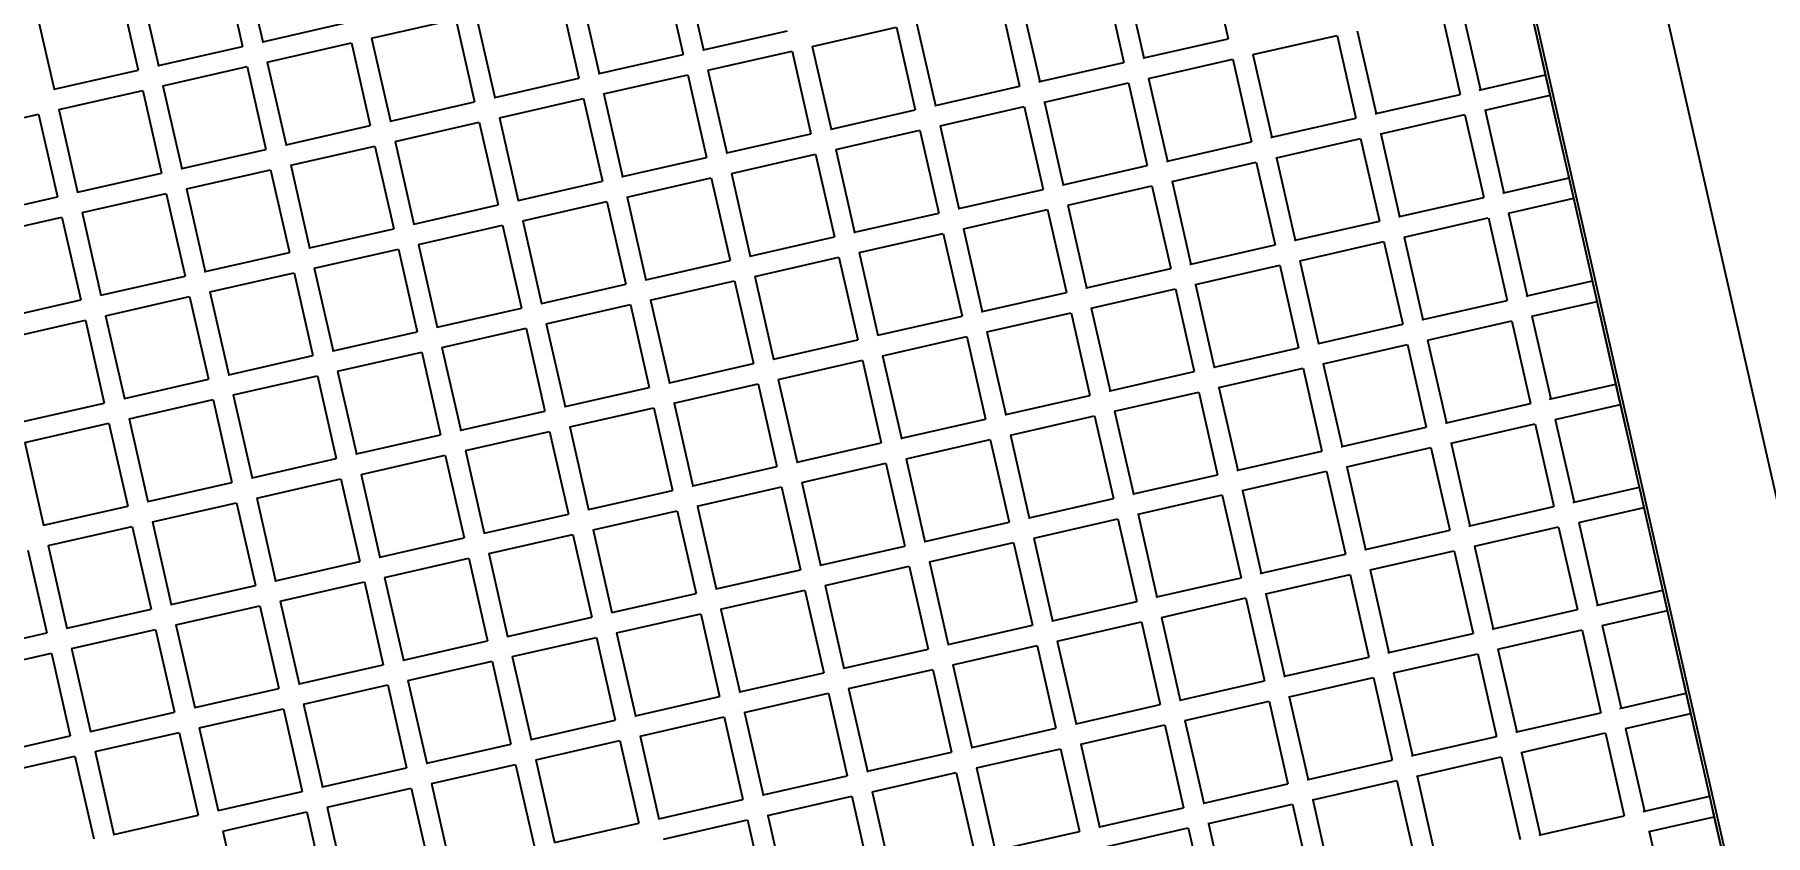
# Model space of a CAD drawing. Header units: inches. Extents: x -1841 to -80, y -100 to 1021.
# Drawn here: x -657.492 to -656.763, y 500.756 to 501.093 of the extents above; entities that cross this region are included whole.
import ezdxf

# ---------------------------------------------------------------- set-up
doc = ezdxf.new("R2010")
doc.units = ezdxf.units.IN
doc.header["$MEASUREMENT"] = 0
doc.layers.add('Edges', color=7, linetype='Continuous')
doc.styles.get("Standard").update_dxf_attribs({"font": 'arial.ttf'})

# ---------------------------------------------------------------- blocks, each defined once
blk = doc.blocks.new('infrared patio heater fr')
at = {"layer": 'Edges'}
for p, q in [((-40, 8.228), (40, 8.228)), ((-40, 6.998), (40, 6.998)), ((38, 6.971), (-38, 6.971)), ((-0.62, 6.971), (-1.434, 6.971)), ((-0.62, 6.329), (-0.62, 6.971)), ((-0.421, 6.971), (-0.62, 6.971)), ((-0.419, 6.329), (-0.421, 6.971)), ((0.393, 6.971), (-0.421, 6.971)), ((0.393, 6.329), (0.393, 6.971)), ((0.593, 6.971), (0.393, 6.971)), ((0.594, 6.329), (0.593, 6.971)), ((1.406, 6.971), (0.593, 6.971)), ((1.406, 6.329), (1.406, 6.971)), ((1.606, 6.971), (1.406, 6.971)), ((1.607, 6.329), (1.606, 6.971)), ((2.42, 6.971), (1.606, 6.971)), ((2.42, 6.329), (2.42, 6.971)), ((2.619, 6.971), (2.42, 6.971)), ((2.621, 6.329), (2.619, 6.971)), ((3.433, 6.971), (2.619, 6.971)), ((3.433, 6.329), (3.433, 6.971)), ((3.633, 6.971), (3.433, 6.971)), ((3.634, 6.329), (3.633, 6.971)), ((4.446, 6.971), (3.633, 6.971)), ((4.446, 6.329), (4.446, 6.971)), ((4.646, 6.971), (4.446, 6.971)), ((4.647, 6.329), (4.646, 6.971)), ((5.46, 6.971), (4.646, 6.971)), ((5.46, 6.329), (5.46, 6.971)), ((5.659, 6.971), (5.46, 6.971)), ((5.661, 6.329), (5.659, 6.971)), ((6.473, 6.971), (5.659, 6.971)), ((6.473, 6.329), (6.473, 6.971)), ((6.673, 6.971), (6.473, 6.971)), ((6.674, 6.329), (6.673, 6.971)), ((7.486, 6.971), (6.673, 6.971)), ((-1.433, 6.329), (-0.62, 6.329)), ((-0.62, 6.318), (-0.62, 6.329)), ((-0.421, 6.325), (-0.419, 6.329)), ((-0.419, 6.329), (0.393, 6.329)), ((0.393, 6.318), (0.393, 6.329)), ((0.593, 6.325), (0.594, 6.329)), ((0.594, 6.329), (1.406, 6.329)), ((1.406, 6.318), (1.406, 6.329)), ((1.606, 6.325), (1.607, 6.329)), ((1.607, 6.329), (2.42, 6.329)), ((2.42, 6.318), (2.42, 6.329)), ((2.619, 6.325), (2.621, 6.329)), ((2.621, 6.329), (3.433, 6.329)), ((3.433, 6.318), (3.433, 6.329)), ((3.633, 6.325), (3.634, 6.329)), ((3.634, 6.329), (4.446, 6.329)), ((4.446, 6.318), (4.446, 6.329)), ((4.646, 6.325), (4.647, 6.329)), ((4.647, 6.329), (5.46, 6.329)), ((5.46, 6.318), (5.46, 6.329)), ((5.659, 6.325), (5.661, 6.329)), ((5.661, 6.329), (6.473, 6.329)), ((6.473, 6.318), (6.473, 6.329)), ((6.673, 6.325), (6.674, 6.329)), ((6.674, 6.329), (7.486, 6.329)), ((-1.431, 6.131), (-0.62, 6.131)), ((-0.62, 5.303), (-0.62, 6.131)), ((-0.419, 5.303), (-0.421, 6.131)), ((-0.418, 6.131), (0.393, 6.131)), ((0.393, 5.303), (0.393, 6.131)), ((0.594, 5.303), (0.593, 6.131)), ((0.595, 6.131), (1.406, 6.131)), ((1.406, 5.303), (1.406, 6.131)), ((1.607, 5.303), (1.606, 6.131)), ((1.609, 6.131), (2.42, 6.131)), ((2.42, 5.303), (2.42, 6.131)), ((2.621, 5.303), (2.619, 6.131)), ((2.622, 6.131), (3.433, 6.131)), ((3.433, 5.303), (3.433, 6.131)), ((3.634, 5.303), (3.633, 6.131)), ((3.635, 6.131), (4.446, 6.131)), ((4.446, 5.303), (4.446, 6.131)), ((4.647, 5.303), (4.646, 6.131)), ((4.649, 6.131), (5.46, 6.131)), ((5.46, 5.303), (5.46, 6.131)), ((5.661, 5.303), (5.659, 6.131)), ((5.662, 6.131), (6.473, 6.131)), ((6.473, 5.303), (6.473, 6.131)), ((-1.433, 5.303), (-0.62, 5.303)), ((-0.62, 5.295), (-0.62, 5.303)), ((-0.421, 5.299), (-0.419, 5.303)), ((-0.419, 5.303), (0.393, 5.303)), ((0.393, 5.295), (0.393, 5.303)), ((0.593, 5.299), (0.594, 5.303)), ((0.594, 5.303), (1.406, 5.303)), ((1.406, 5.295), (1.406, 5.303)), ((1.606, 5.299), (1.607, 5.303)), ((1.607, 5.303), (2.42, 5.303)), ((2.42, 5.295), (2.42, 5.303)), ((2.619, 5.299), (2.621, 5.303)), ((2.621, 5.303), (3.433, 5.303)), ((3.433, 5.295), (3.433, 5.303)), ((3.633, 5.299), (3.634, 5.303)), ((3.634, 5.303), (4.446, 5.303)), ((4.446, 5.293), (4.446, 5.303)), ((4.646, 5.299), (4.647, 5.303)), ((4.647, 5.303), (5.46, 5.303)), ((5.46, 5.295), (5.46, 5.303)), ((5.659, 5.299), (5.661, 5.303)), ((5.661, 5.303), (6.473, 5.303)), ((6.473, 5.293), (6.473, 5.303)), ((-1.434, 5.105), (-0.62, 5.105)), ((-1.433, 4.277), (-1.434, 5.105)), ((-0.62, 4.277), (-0.62, 5.105)), ((-0.421, 5.105), (0.393, 5.105)), ((-0.419, 4.277), (-0.421, 5.105)), ((0.393, 4.277), (0.393, 5.105)), ((0.593, 5.105), (1.406, 5.105)), ((0.594, 4.277), (0.593, 5.105)), ((1.406, 4.277), (1.406, 5.105)), ((1.606, 5.105), (2.42, 5.105)), ((1.607, 4.277), (1.606, 5.105)), ((2.42, 4.277), (2.42, 5.105)), ((2.619, 5.105), (3.433, 5.105)), ((2.621, 4.277), (2.619, 5.105)), ((3.433, 4.277), (3.433, 5.105)), ((3.633, 5.105), (4.446, 5.105)), ((3.634, 4.277), (3.633, 5.105)), ((4.446, 4.277), (4.446, 5.105)), ((4.646, 5.105), (5.46, 5.105)), ((4.647, 4.277), (4.646, 5.105)), ((5.46, 4.277), (5.46, 5.105)), ((5.659, 5.105), (6.473, 5.105)), ((5.661, 4.277), (5.659, 5.105)), ((-1.434, 4.273), (-1.433, 4.277)), ((-1.433, 4.277), (-0.62, 4.277)), ((-0.62, 4.269), (-0.62, 4.277)), ((-0.421, 4.273), (-0.419, 4.277)), ((-0.419, 4.277), (0.393, 4.277)), ((0.393, 4.269), (0.393, 4.277)), ((0.593, 4.273), (0.594, 4.277)), ((0.594, 4.277), (1.406, 4.277)), ((1.406, 4.271), (1.406, 4.277)), ((1.606, 4.273), (1.607, 4.277)), ((1.607, 4.277), (2.42, 4.277)), ((2.42, 4.269), (2.42, 4.277)), ((2.619, 4.273), (2.621, 4.277)), ((2.621, 4.277), (3.433, 4.277)), ((3.433, 4.269), (3.433, 4.277)), ((3.633, 4.273), (3.634, 4.277)), ((3.634, 4.277), (4.446, 4.277)), ((4.446, 4.267), (4.446, 4.277)), ((4.646, 4.273), (4.647, 4.277)), ((4.647, 4.277), (5.46, 4.277)), ((5.46, 4.269), (5.46, 4.277)), ((5.659, 4.273), (5.661, 4.277)), ((5.661, 4.277), (6.473, 4.277)), ((-2.447, 4.079), (-1.634, 4.079)), ((-1.634, 3.251), (-1.634, 4.079)), ((-1.434, 4.079), (-0.62, 4.079)), ((-1.433, 3.251), (-1.434, 4.079)), ((-0.62, 3.251), (-0.62, 4.079)), ((-0.421, 4.079), (0.393, 4.079)), ((-0.42, 3.251), (-0.421, 4.079)), ((0.393, 3.251), (0.393, 4.079)), ((0.593, 4.079), (1.406, 4.079)), ((0.594, 3.251), (0.593, 4.079)), ((1.406, 3.251), (1.406, 4.079)), ((1.606, 4.079), (2.42, 4.079)), ((1.607, 3.251), (1.606, 4.079)), ((2.42, 3.251), (2.42, 4.079)), ((2.619, 4.079), (3.433, 4.079)), ((2.62, 3.251), (2.619, 4.079)), ((3.433, 3.251), (3.433, 4.079)), ((3.633, 4.079), (4.446, 4.079)), ((3.634, 3.251), (3.633, 4.079)), ((4.446, 3.251), (4.446, 4.079)), ((4.646, 4.079), (5.46, 4.079)), ((4.647, 3.251), (4.646, 4.079)), ((5.46, 3.251), (5.46, 4.079)), ((5.659, 4.079), (6.473, 4.079)), ((5.66, 3.251), (5.659, 4.079)), ((-2.446, 3.251), (-1.634, 3.251)), ((-1.634, 3.242), (-1.634, 3.251)), ((-1.434, 3.245), (-1.433, 3.251)), ((-1.433, 3.251), (-0.62, 3.251)), ((-0.62, 3.242), (-0.62, 3.251)), ((-0.421, 3.245), (-0.42, 3.251)), ((-0.42, 3.251), (0.393, 3.251)), ((0.393, 3.242), (0.393, 3.251)), ((0.593, 3.245), (0.594, 3.251)), ((0.594, 3.251), (1.406, 3.251)), ((1.406, 3.242), (1.406, 3.251)), ((1.606, 3.245), (1.607, 3.251)), ((1.607, 3.251), (2.42, 3.251)), ((2.42, 3.242), (2.42, 3.251)), ((2.619, 3.245), (2.62, 3.251)), ((2.62, 3.251), (3.433, 3.251)), ((3.433, 3.242), (3.433, 3.251)), ((3.633, 3.245), (3.634, 3.251)), ((3.634, 3.251), (4.446, 3.251)), ((4.446, 3.242), (4.446, 3.251)), ((4.646, 3.245), (4.647, 3.251)), ((4.647, 3.251), (5.46, 3.251)), ((5.46, 3.242), (5.46, 3.251)), ((5.659, 3.245), (5.66, 3.251)), ((5.66, 3.251), (6.473, 3.251)), ((-2.447, 3.053), (-1.634, 3.053)), ((-1.634, 2.225), (-1.634, 3.053)), ((-1.434, 3.053), (-0.62, 3.053)), ((-1.433, 2.225), (-1.434, 3.053)), ((-0.62, 2.225), (-0.62, 3.053)), ((-0.421, 3.053), (0.393, 3.053)), ((-0.42, 2.225), (-0.421, 3.053)), ((0.393, 2.225), (0.393, 3.053)), ((0.593, 3.053), (1.406, 3.053)), ((0.594, 2.225), (0.593, 3.053)), ((1.406, 2.225), (1.406, 3.053)), ((1.606, 3.053), (2.42, 3.053)), ((1.607, 2.225), (1.606, 3.053)), ((2.42, 2.225), (2.42, 3.053)), ((2.62, 2.225), (2.618, 3.055)), ((2.62, 3.053), (3.433, 3.053)), ((3.433, 2.225), (3.433, 3.053)), ((3.634, 2.225), (3.631, 3.055)), ((3.633, 3.053), (4.446, 3.053)), ((4.446, 2.225), (4.446, 3.053)), ((4.646, 3.053), (5.46, 3.053)), ((4.647, 2.225), (4.646, 3.053)), ((5.46, 2.225), (5.46, 3.053)), ((5.659, 3.053), (6.473, 3.053)), ((5.66, 2.225), (5.659, 3.053)), ((-2.446, 2.225), (-1.634, 2.225)), ((-1.634, 2.218), (-1.634, 2.225)), ((-1.434, 2.221), (-1.433, 2.225)), ((-1.433, 2.225), (-0.62, 2.225)), ((-0.62, 2.218), (-0.62, 2.225)), ((-0.421, 2.221), (-0.42, 2.225)), ((-0.42, 2.225), (0.393, 2.225)), ((0.393, 2.218), (0.393, 2.225)), ((0.593, 2.221), (0.594, 2.225)), ((0.594, 2.225), (1.406, 2.225)), ((1.406, 2.218), (1.406, 2.225)), ((1.606, 2.221), (1.607, 2.225)), ((1.607, 2.225), (2.42, 2.225)), ((2.42, 2.218), (2.42, 2.225)), ((2.619, 2.221), (2.62, 2.225)), ((2.62, 2.225), (3.433, 2.225)), ((3.433, 2.218), (3.433, 2.225)), ((3.633, 2.221), (3.634, 2.225)), ((3.634, 2.225), (4.446, 2.225)), ((4.446, 2.218), (4.446, 2.225)), ((4.646, 2.221), (4.647, 2.225)), ((4.647, 2.225), (5.46, 2.225)), ((5.46, 2.218), (5.46, 2.225)), ((5.659, 2.221), (5.66, 2.225)), ((5.66, 2.225), (6.473, 2.225)), ((-2.447, 2.027), (-1.634, 2.027)), ((-1.634, 1.199), (-1.634, 2.027)), ((-1.434, 2.027), (-0.62, 2.027)), ((-1.433, 1.199), (-1.434, 2.027)), ((-0.62, 1.199), (-0.62, 2.027)), ((-0.421, 2.027), (0.393, 2.027)), ((-0.42, 1.199), (-0.421, 2.027)), ((0.393, 1.199), (0.393, 2.027)), ((0.593, 2.027), (1.406, 2.027)), ((0.594, 1.199), (0.593, 2.027)), ((1.406, 1.199), (1.406, 2.027)), ((1.606, 2.027), (2.42, 2.027)), ((1.607, 1.199), (1.606, 2.027)), ((2.42, 1.199), (2.42, 2.027)), ((2.619, 2.027), (3.433, 2.027)), ((2.62, 1.199), (2.619, 2.027)), ((3.433, 1.199), (3.433, 2.027)), ((3.633, 2.027), (4.446, 2.027)), ((3.634, 1.199), (3.633, 2.027)), ((4.446, 1.199), (4.446, 2.027)), ((4.646, 2.027), (5.46, 2.027)), ((4.647, 1.199), (4.646, 2.027)), ((5.46, 1.199), (5.46, 2.027)), ((5.659, 2.027), (6.473, 2.027)), ((5.659, 1.199), (5.659, 2.027)), ((-2.446, 1.199), (-1.634, 1.199)), ((-1.634, 1.193), (-1.634, 1.199)), ((-1.434, 1.196), (-1.433, 1.199)), ((-1.433, 1.199), (-0.62, 1.199)), ((-0.62, 1.193), (-0.62, 1.199)), ((-0.421, 1.196), (-0.42, 1.199)), ((-0.42, 1.199), (0.393, 1.199)), ((0.393, 1.193), (0.393, 1.199)), ((0.593, 1.196), (0.594, 1.199)), ((0.594, 1.199), (1.406, 1.199)), ((1.406, 1.193), (1.406, 1.199)), ((1.606, 1.196), (1.607, 1.199)), ((1.607, 1.199), (2.42, 1.199)), ((2.42, 1.193), (2.42, 1.199)), ((2.619, 1.196), (2.62, 1.199)), ((2.62, 1.199), (3.433, 1.199)), ((3.433, 1.193), (3.433, 1.199)), ((3.633, 1.196), (3.634, 1.199)), ((3.634, 1.199), (4.446, 1.199)), ((4.446, 1.193), (4.446, 1.199)), ((4.646, 1.196), (4.647, 1.199)), ((4.647, 1.199), (5.46, 1.199)), ((5.46, 1.193), (5.46, 1.199)), ((-2.447, 1.001), (-1.634, 1.001)), ((-2.446, 0.173), (-2.447, 1.001)), ((-1.634, 0.173), (-1.634, 1.001)), ((-1.434, 1.001), (-0.62, 1.001)), ((-1.433, 0.173), (-1.434, 1.001)), ((-0.62, 0.173), (-0.62, 1.001)), ((-0.421, 1.001), (0.393, 1.001)), ((-0.42, 0.173), (-0.421, 1.001)), ((0.393, 0.173), (0.393, 1.001)), ((0.593, 1.001), (1.406, 1.001)), ((0.594, 0.173), (0.593, 1.001)), ((1.406, 0.173), (1.406, 1.001)), ((1.606, 1.001), (2.42, 1.001)), ((1.607, 0.173), (1.606, 1.001)), ((2.42, 0.173), (2.42, 1.001)), ((2.619, 1.001), (3.433, 1.001)), ((2.62, 0.173), (2.619, 1.001)), ((3.433, 0.173), (3.433, 1.001)), ((3.633, 1.001), (4.446, 1.001)), ((3.634, 0.173), (3.633, 1.001)), ((4.446, 0.173), (4.446, 1.001)), ((4.646, 1.001), (5.46, 1.001)), ((4.647, 0.173), (4.646, 1.001)), ((5.46, 0.173), (5.46, 1.001)), ((-2.447, 0.17), (-2.446, 0.173)), ((-2.446, 0.173), (-1.634, 0.173)), ((-1.634, 0.167), (-1.634, 0.173)), ((-1.434, 0.17), (-1.433, 0.173)), ((-1.433, 0.173), (-0.62, 0.173)), ((-0.62, 0.167), (-0.62, 0.173)), ((-0.421, 0.17), (-0.42, 0.173)), ((-0.42, 0.173), (0.393, 0.173)), ((0.393, 0.167), (0.393, 0.173)), ((0.593, 0.17), (0.594, 0.173)), ((0.594, 0.173), (1.406, 0.173)), ((1.406, 0.167), (1.406, 0.173)), ((1.606, 0.17), (1.607, 0.173)), ((1.607, 0.173), (2.42, 0.173)), ((2.42, 0.167), (2.42, 0.173)), ((2.619, 0.17), (2.62, 0.173)), ((2.62, 0.173), (3.433, 0.173)), ((3.433, 0.167), (3.433, 0.173)), ((3.633, 0.17), (3.634, 0.173)), ((3.634, 0.173), (4.446, 0.173)), ((4.446, 0.167), (4.446, 0.173)), ((4.646, 0.17), (4.647, 0.173)), ((4.647, 0.173), (5.46, 0.173)), ((-2.647, -0.853), (-2.647, -0.025)), ((-2.447, -0.026), (-1.634, -0.025)), ((-2.446, -0.853), (-2.447, -0.026)), ((-1.634, -0.853), (-1.634, -0.025)), ((-1.434, -0.026), (-0.62, -0.025)), ((-1.432, -0.853), (-1.434, -0.026)), ((-0.62, -0.853), (-0.62, -0.025)), ((-0.421, -0.026), (0.393, -0.025)), ((-0.419, -0.853), (-0.421, -0.026)), ((0.393, -0.853), (0.393, -0.025)), ((0.593, -0.026), (1.406, -0.025)), ((0.594, -0.853), (0.593, -0.026)), ((1.406, -0.853), (1.406, -0.025)), ((1.606, -0.026), (2.42, -0.025)), ((1.608, -0.853), (1.606, -0.026)), ((2.42, -0.853), (2.42, -0.025)), ((2.619, -0.026), (3.433, -0.025)), ((2.621, -0.853), (2.619, -0.026)), ((3.433, -0.853), (3.433, -0.025)), ((3.633, -0.026), (4.446, -0.025)), ((3.634, -0.853), (3.633, -0.026)), ((4.446, -0.853), (4.446, -0.025)), ((4.646, -0.026), (5.46, -0.025)), ((4.648, -0.853), (4.646, -0.026)), ((-3.459, -0.853), (-2.647, -0.853)), ((-2.647, -0.859), (-2.647, -0.853)), ((-2.447, -0.855), (-2.446, -0.853)), ((-2.446, -0.853), (-1.634, -0.853)), ((-1.634, -0.859), (-1.634, -0.853)), ((-1.434, -0.855), (-1.432, -0.853)), ((-1.432, -0.853), (-0.62, -0.853)), ((-0.62, -0.859), (-0.62, -0.853)), ((-0.421, -0.855), (-0.419, -0.853)), ((-0.419, -0.853), (0.393, -0.853)), ((0.393, -0.859), (0.393, -0.853)), ((0.593, -0.855), (0.594, -0.853)), ((0.594, -0.853), (1.406, -0.853)), ((1.406, -0.859), (1.406, -0.853)), ((1.606, -0.855), (1.608, -0.853)), ((1.608, -0.853), (2.42, -0.853)), ((2.42, -0.859), (2.42, -0.853)), ((2.619, -0.855), (2.621, -0.853)), ((2.621, -0.853), (3.433, -0.853)), ((3.433, -0.859), (3.433, -0.853)), ((3.633, -0.855), (3.634, -0.853)), ((3.634, -0.853), (4.446, -0.853)), ((4.446, -0.859), (4.446, -0.853)), ((4.646, -0.855), (4.648, -0.853)), ((4.648, -0.853), (5.46, -0.853)), ((-3.461, -1.052), (-2.647, -1.051)), ((-2.647, -1.879), (-2.647, -1.051)), ((-2.447, -1.052), (-1.634, -1.051)), ((-2.447, -1.881), (-2.447, -1.052)), ((-1.634, -1.879), (-1.634, -1.051)), ((-1.434, -1.052), (-0.62, -1.051)), ((-1.434, -1.881), (-1.434, -1.052)), ((-0.62, -1.879), (-0.62, -1.051)), ((-0.421, -1.052), (0.393, -1.051)), ((-0.421, -1.881), (-0.421, -1.052)), ((0.393, -1.879), (0.393, -1.051)), ((0.593, -1.052), (1.406, -1.051)), ((0.593, -1.881), (0.593, -1.052)), ((1.406, -1.879), (1.406, -1.051)), ((1.606, -1.052), (2.42, -1.051)), ((1.606, -1.881), (1.606, -1.052)), ((2.42, -1.879), (2.42, -1.051)), ((2.619, -1.052), (3.433, -1.051)), ((2.619, -1.881), (2.619, -1.052)), ((3.433, -1.879), (3.433, -1.051)), ((3.633, -1.052), (4.446, -1.051)), ((3.633, -1.881), (3.633, -1.052)), ((4.446, -1.879), (4.446, -1.051)), ((4.646, -1.052), (5.46, -1.051)), ((4.646, -1.881), (4.646, -1.052)), ((-3.458, -1.879), (-2.647, -1.879)), ((-2.647, -1.884), (-2.647, -1.879)), ((-2.445, -1.879), (-1.634, -1.879)), ((-1.634, -1.884), (-1.634, -1.879)), ((-1.431, -1.879), (-0.62, -1.879)), ((-0.62, -1.884), (-0.62, -1.879)), ((-0.418, -1.879), (0.393, -1.879)), ((0.393, -1.884), (0.393, -1.879)), ((0.595, -1.879), (1.406, -1.879)), ((1.406, -1.884), (1.406, -1.879)), ((1.609, -1.879), (2.42, -1.879)), ((2.42, -1.884), (2.42, -1.879)), ((2.622, -1.879), (3.433, -1.879)), ((3.433, -1.884), (3.433, -1.879)), ((3.635, -1.879), (4.446, -1.879)), ((4.446, -1.884), (4.446, -1.879)), ((4.649, -1.879), (5.46, -1.879)), ((-3.461, -2.077), (-2.647, -2.077)), ((-2.647, -2.905), (-2.647, -2.077)), ((-2.447, -2.905), (-2.447, -2.077)), ((-2.447, -2.077), (-1.634, -2.077)), ((-1.634, -2.905), (-1.634, -2.077)), ((-1.434, -2.905), (-1.434, -2.077)), ((-1.434, -2.077), (-0.62, -2.077)), ((-0.62, -2.905), (-0.62, -2.077)), ((-0.421, -2.905), (-0.421, -2.077)), ((-0.421, -2.077), (0.393, -2.077)), ((0.393, -2.905), (0.393, -2.077)), ((0.593, -2.905), (0.593, -2.077)), ((0.593, -2.077), (1.406, -2.077)), ((1.406, -2.905), (1.406, -2.077)), ((1.606, -2.905), (1.606, -2.077)), ((1.606, -2.077), (2.42, -2.077)), ((2.42, -2.905), (2.42, -2.077)), ((2.619, -2.905), (2.619, -2.077)), ((2.619, -2.077), (3.433, -2.077)), ((3.433, -2.905), (3.433, -2.077)), ((3.633, -2.905), (3.633, -2.077)), ((3.633, -2.077), (4.446, -2.077)), ((4.446, -2.905), (4.446, -2.077)), ((4.646, -2.905), (4.646, -2.077)), ((4.646, -2.077), (5.46, -2.077)), ((-3.461, -2.905), (-2.647, -2.905)), ((-2.647, -2.909), (-2.647, -2.905)), ((-2.447, -2.905), (-1.634, -2.905)), ((-1.634, -2.909), (-1.634, -2.905)), ((-1.434, -2.905), (-0.62, -2.905)), ((-0.62, -2.909), (-0.62, -2.905)), ((-0.421, -2.905), (0.393, -2.905)), ((0.393, -2.909), (0.393, -2.905)), ((0.593, -2.905), (1.406, -2.905)), ((1.406, -2.909), (1.406, -2.905)), ((1.606, -2.905), (2.42, -2.905)), ((2.42, -2.909), (2.42, -2.905)), ((2.619, -2.905), (3.433, -2.905)), ((3.433, -2.909), (3.433, -2.905)), ((3.633, -2.905), (4.446, -2.905)), ((4.446, -2.909), (4.446, -2.905)), ((-3.461, -3.931), (-3.461, -3.103)), ((-3.461, -3.103), (-2.647, -3.103)), ((-2.647, -3.931), (-2.647, -3.103)), ((-2.447, -3.931), (-2.447, -3.103)), ((-2.447, -3.103), (-1.634, -3.103)), ((-1.634, -3.931), (-1.634, -3.103)), ((-1.434, -3.931), (-1.434, -3.103)), ((-1.434, -3.103), (-0.62, -3.103)), ((-0.62, -3.931), (-0.62, -3.103)), ((-0.421, -3.931), (-0.421, -3.103)), ((-0.421, -3.103), (0.393, -3.103)), ((0.393, -3.931), (0.393, -3.103)), ((0.593, -3.931), (0.593, -3.103)), ((0.593, -3.103), (1.406, -3.103)), ((1.406, -3.931), (1.406, -3.103)), ((1.606, -3.931), (1.606, -3.103)), ((1.606, -3.103), (2.42, -3.103)), ((2.42, -3.931), (2.42, -3.103)), ((2.619, -3.931), (2.619, -3.103)), ((2.619, -3.103), (3.433, -3.103)), ((3.433, -3.931), (3.433, -3.103)), ((3.633, -3.931), (3.633, -3.103)), ((3.633, -3.103), (4.446, -3.103)), ((4.446, -3.931), (4.446, -3.103)), ((-3.461, -3.931), (-2.647, -3.931)), ((-2.647, -3.936), (-2.647, -3.931)), ((-2.447, -3.931), (-1.634, -3.931)), ((-1.634, -3.936), (-1.634, -3.931)), ((-1.434, -3.931), (-0.62, -3.931)), ((-0.62, -3.936), (-0.62, -3.931)), ((-0.421, -3.931), (0.393, -3.931)), ((0.393, -3.936), (0.393, -3.931)), ((0.593, -3.931), (1.406, -3.931)), ((1.406, -3.936), (1.406, -3.931)), ((1.606, -3.931), (2.42, -3.931)), ((2.42, -3.936), (2.42, -3.931)), ((2.619, -3.931), (3.433, -3.931)), ((3.433, -3.936), (3.433, -3.931)), ((3.633, -3.931), (4.446, -3.931)), ((-3.66, -4.957), (-3.66, -4.129)), ((-3.461, -4.957), (-3.461, -4.129)), ((-3.461, -4.129), (-2.647, -4.129)), ((-2.647, -4.957), (-2.647, -4.129)), ((-2.447, -4.957), (-2.447, -4.129)), ((-2.447, -4.129), (-1.634, -4.129)), ((-1.634, -4.957), (-1.634, -4.129)), ((-1.434, -4.957), (-1.434, -4.129)), ((-1.434, -4.129), (-0.62, -4.129)), ((-0.62, -4.957), (-0.62, -4.129)), ((-0.421, -4.957), (-0.421, -4.129)), ((-0.421, -4.129), (0.393, -4.129)), ((0.393, -4.957), (0.393, -4.129)), ((0.593, -4.957), (0.593, -4.129)), ((0.593, -4.129), (1.406, -4.129)), ((1.406, -4.957), (1.406, -4.129)), ((1.606, -4.957), (1.606, -4.129)), ((1.606, -4.129), (2.42, -4.129)), ((2.42, -4.957), (2.42, -4.129)), ((2.619, -4.957), (2.619, -4.129)), ((2.619, -4.129), (3.433, -4.129)), ((3.433, -4.957), (3.433, -4.129)), ((3.633, -4.957), (3.633, -4.129)), ((3.633, -4.129), (4.446, -4.129)), ((-4.474, -4.957), (-3.66, -4.957)), ((-3.66, -4.963), (-3.66, -4.957)), ((-3.461, -4.957), (-2.647, -4.957)), ((-2.647, -4.963), (-2.647, -4.957)), ((-2.447, -4.957), (-1.634, -4.957)), ((-1.634, -4.963), (-1.634, -4.957)), ((-1.434, -4.957), (-0.62, -4.957)), ((-0.62, -4.963), (-0.62, -4.957)), ((-0.421, -4.957), (0.393, -4.957)), ((0.393, -4.963), (0.393, -4.957)), ((0.593, -4.957), (1.406, -4.957)), ((1.406, -4.963), (1.406, -4.957)), ((1.606, -4.957), (2.42, -4.957)), ((2.42, -4.963), (2.42, -4.957)), ((2.619, -4.957), (3.433, -4.957)), ((3.433, -4.963), (3.433, -4.957)), ((3.633, -4.957), (4.446, -4.957)), ((-4.474, -5.155), (-3.66, -5.155)), ((-3.66, -5.983), (-3.66, -5.155)), ((-3.461, -5.983), (-3.461, -5.155)), ((-3.461, -5.155), (-2.647, -5.155)), ((-2.647, -5.983), (-2.647, -5.155)), ((-2.447, -5.983), (-2.447, -5.155)), ((-2.447, -5.155), (-1.634, -5.155)), ((-1.634, -5.983), (-1.634, -5.155)), ((-1.434, -5.983), (-1.434, -5.155)), ((-1.434, -5.155), (-0.62, -5.155)), ((-0.62, -5.983), (-0.62, -5.155)), ((-0.421, -5.983), (-0.421, -5.155)), ((-0.421, -5.155), (0.393, -5.155)), ((0.393, -5.983), (0.393, -5.155)), ((0.593, -5.983), (0.593, -5.155)), ((0.593, -5.155), (1.406, -5.155)), ((1.406, -5.983), (1.406, -5.155)), ((1.606, -5.983), (1.606, -5.155)), ((1.606, -5.155), (2.42, -5.155)), ((2.42, -5.983), (2.42, -5.155)), ((2.619, -5.983), (2.619, -5.155)), ((2.619, -5.155), (3.433, -5.155)), ((3.433, -5.983), (3.433, -5.155)), ((3.633, -5.983), (3.633, -5.155)), ((3.633, -5.155), (4.446, -5.155)), ((-4.474, -5.983), (-3.66, -5.983)), ((-3.66, -5.989), (-3.66, -5.983)), ((-3.461, -5.983), (-2.647, -5.983)), ((-2.647, -5.989), (-2.647, -5.983)), ((-2.447, -5.983), (-1.634, -5.983)), ((-1.634, -5.989), (-1.634, -5.983)), ((-1.434, -5.983), (-0.62, -5.983)), ((-0.62, -5.989), (-0.62, -5.983)), ((-0.421, -5.983), (0.393, -5.983)), ((0.393, -5.989), (0.393, -5.983)), ((0.593, -5.983), (1.406, -5.983)), ((1.406, -5.989), (1.406, -5.983)), ((1.606, -5.983), (2.42, -5.983)), ((2.42, -5.989), (2.42, -5.983)), ((2.619, -5.983), (3.433, -5.983)), ((3.433, -5.989), (3.433, -5.983)), ((3.633, -5.983), (4.446, -5.983)), ((-4.474, -6.182), (-3.66, -6.182)), ((-3.66, -7.009), (-3.66, -6.182)), ((-3.461, -7.009), (-3.461, -6.182)), ((-3.461, -6.182), (-2.647, -6.182)), ((-2.647, -7.009), (-2.647, -6.182)), ((-2.447, -7.009), (-2.447, -6.182)), ((-2.447, -6.182), (-1.634, -6.182)), ((-1.634, -7.009), (-1.634, -6.182)), ((-1.434, -7.009), (-1.434, -6.182)), ((-1.434, -6.182), (-0.62, -6.182)), ((-0.62, -7.009), (-0.62, -6.182)), ((-0.421, -7.009), (-0.421, -6.182)), ((-0.421, -6.182), (0.393, -6.182)), ((0.393, -7.009), (0.393, -6.182)), ((0.593, -7.009), (0.593, -6.182)), ((0.593, -6.182), (1.406, -6.182)), ((1.406, -7.009), (1.406, -6.182)), ((1.606, -7.009), (1.606, -6.182)), ((1.606, -6.182), (2.42, -6.182)), ((2.42, -7.009), (2.42, -6.182)), ((2.619, -7.009), (2.619, -6.182)), ((2.619, -6.182), (3.433, -6.182)), ((3.433, -7.009), (3.433, -6.182)), ((3.633, -7.009), (3.633, -6.182)), ((3.633, -6.182), (4.446, -6.182)), ((-4.474, -7.009), (-3.66, -7.009)), ((-3.66, -7.012), (-3.66, -7.009)), ((-3.461, -7.009), (-2.647, -7.009)), ((-2.647, -7.012), (-2.647, -7.009)), ((-2.447, -7.009), (-1.634, -7.009)), ((-1.634, -7.012), (-1.634, -7.009)), ((-1.434, -7.009), (-0.62, -7.009)), ((-0.62, -7.012), (-0.62, -7.009)), ((-0.421, -7.009), (0.393, -7.009)), ((0.393, -7.012), (0.393, -7.009)), ((0.593, -7.009), (1.406, -7.009)), ((1.406, -7.012), (1.406, -7.009)), ((1.606, -7.009), (2.42, -7.009)), ((2.42, -7.012), (2.42, -7.009)), ((2.619, -7.009), (3.433, -7.009)), ((3.433, -7.012), (3.433, -7.009)), ((3.633, -7.009), (4.446, -7.009)), ((-3.461, -7.208), (-2.647, -7.207)), ((-3.461, -8.035), (-3.461, -7.208)), ((-2.647, -8.035), (-2.647, -7.207)), ((-2.447, -7.208), (-1.634, -7.207)), ((-2.447, -8.035), (-2.447, -7.208)), ((-1.634, -8.035), (-1.634, -7.207)), ((-1.434, -7.208), (-0.62, -7.207)), ((-1.434, -8.035), (-1.434, -7.208)), ((-0.62, -8.035), (-0.62, -7.207)), ((-0.421, -7.208), (0.393, -7.207)), ((-0.421, -8.035), (-0.421, -7.208)), ((0.393, -8.035), (0.393, -7.207)), ((0.593, -7.208), (1.406, -7.207)), ((0.593, -8.035), (0.593, -7.208)), ((1.406, -8.035), (1.406, -7.207)), ((1.606, -7.208), (2.42, -7.207)), ((1.606, -8.035), (1.606, -7.208)), ((2.42, -8.035), (2.42, -7.207)), ((2.619, -7.208), (3.433, -7.207)), ((2.619, -8.035), (2.619, -7.208)), ((3.433, -8.035), (3.433, -7.207)), ((-0.421, -8.035), (0.393, -8.035)), ((0.393, -8.038), (0.393, -8.035)), ((0.593, -8.035), (1.406, -8.035)), ((1.406, -8.038), (1.406, -8.035)), ((1.606, -8.035), (2.42, -8.035)), ((2.42, -8.038), (2.42, -8.035)), ((2.619, -8.035), (3.433, -8.035)), ((3.433, -8.038), (3.433, -8.035)), ((0.593, -8.234), (1.406, -8.233)), ((1.406, -8.886), (1.406, -8.233)), ((1.606, -8.234), (2.42, -8.233)), ((1.606, -8.886), (1.606, -8.234)), ((2.42, -8.886), (2.42, -8.233)), ((2.619, -8.234), (3.433, -8.233)), ((2.619, -8.886), (2.619, -8.234))]:
    blk.add_line(p, q, dxfattribs=at)

msp = doc.modelspace()

# ---------------------------------------------------------------- block references
at = {"color": 7, "lineweight": 25, "xscale": 0.04390327370764167, "yscale": 0.04390327370764167, "zscale": 0.04390327370764167, "rotation": 282.8184996599286}
msp.add_blockref('infrared patio heater fr', (-657.14764, 500.98131), dxfattribs=at)

# ---------------------------------------------------------------- texts
at = {"color": 7, "lineweight": 25}
msp.add_text('BBH8', height=2.631012, rotation=284.483, dxfattribs=at).set_placement((-656.85418, 505.1407))

doc.saveas('drawing.dxf')
